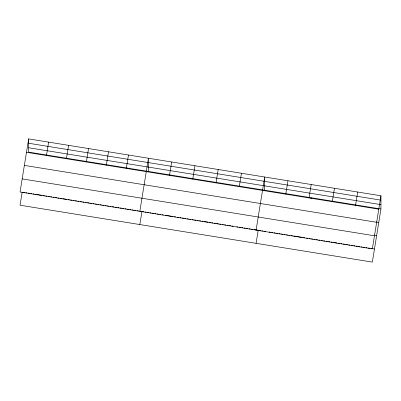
<?xml version="1.0" encoding="UTF-8"?>
<svg xmlns="http://www.w3.org/2000/svg" width="401" height="401" viewBox="0 0 401 401"><rect width="100%" height="100%" fill="white"/><g stroke="black" fill="none" stroke-linecap="round" stroke-linejoin="round"><path stroke-width="0.6" d="M380.94 209.006L380.95 195.783L28.656 138.896L28.651 152.114L380.94 209.006L372.344 262.104L20.05 205.217L22.17 192.114M148.43 171.458L148.435 158.235L139.839 211.337M264.685 190.229L264.695 177.011L256.094 230.109M28.656 138.896L20.06 191.994L372.349 248.886L380.95 195.783M46.451 155.523L48.621 142.119M66.416 158.746L68.586 145.342M86.375 161.969L88.546 148.565M106.34 165.192L108.511 151.789M126.305 168.415L128.475 155.012M139.829 224.56L141.949 211.457M169.518 175.392L171.688 161.989M192.771 179.147L194.941 165.748M216.019 182.901L218.189 169.503M239.272 186.655L241.442 173.257M256.084 243.332L258.209 230.234L253.923 229.542M285.773 194.169L287.943 180.766M309.026 197.924L311.196 184.52M310.991 198.961L311.191 197.738M332.279 201.678L334.449 188.275M355.527 205.432L357.697 192.029M28.656 143.257L380.945 200.144M28.651 147.753L380.945 204.64M26.486 152.3L378.78 209.187M376.323 222.014L378.77 222.405M24.366 165.397L376.659 222.284M374.203 235.111L376.649 235.507M22.18 178.896L374.474 235.783M23.383 192.31L24.591 192.505M25.799 192.701L27.012 192.896M28.22 193.092L29.433 193.287M30.641 193.482L31.849 193.678M33.062 193.873L34.27 194.069M35.478 194.264L42.135 195.342M43.343 195.538L44.556 195.733M45.764 195.929L46.972 196.124M48.185 196.32L49.393 196.51M50.606 196.706L51.814 196.901M53.022 197.097L54.235 197.292M55.443 197.487L56.651 197.683M57.864 197.878L59.072 198.074M60.285 198.269L61.493 198.465M62.701 198.66L66.937 199.347M68.15 199.543L69.358 199.738M70.566 199.934L71.779 200.129M72.987 200.325L74.195 200.52M75.408 200.711L76.616 200.906M77.829 201.101L79.037 201.297M80.245 201.492L81.458 201.688M82.666 201.883L83.874 202.079M85.087 202.274L86.295 202.47M87.508 202.665L89.323 202.961M90.531 203.157L91.739 203.352M92.952 203.548L94.16 203.743M95.368 203.939L96.581 204.134M97.789 204.33L99.002 204.525M100.21 204.721L101.418 204.916M102.631 205.106L103.839 205.302M105.047 205.497L106.26 205.693M107.468 205.888L108.681 206.084M109.889 206.279L111.097 206.475M112.31 206.67L114.125 206.966M115.333 207.162L116.546 207.357M117.754 207.553L118.962 207.748M120.175 207.944L121.383 208.139M122.591 208.335L123.804 208.53M125.012 208.726L126.225 208.921M127.433 209.116L128.641 209.307M129.854 209.502L131.062 209.698M132.27 209.893L133.483 210.089M134.691 210.284L135.904 210.48M137.112 210.675L138.32 210.871M140.134 211.167L141.347 211.362M142.561 211.558L143.789 211.753M145.012 211.954L146.235 212.149M147.458 212.35L148.681 212.545M149.904 212.741L151.127 212.941M152.355 213.137L153.578 213.337M154.801 213.532L156.024 213.733M157.247 213.928L158.47 214.124M159.693 214.324L160.921 214.52M162.144 214.72L163.367 214.916M165.202 215.212L173.157 216.5M174.38 216.695L175.603 216.891M177.437 217.192L178.666 217.387M179.889 217.583L181.112 217.783M182.335 217.979L183.558 218.179M184.781 218.375L186.004 218.57M187.232 218.771L188.455 218.966M189.678 219.167L190.901 219.362M192.124 219.563L193.347 219.758M194.57 219.954L195.798 220.154M197.021 220.35L198.244 220.55M199.467 220.745L200.69 220.946M201.914 221.141L203.137 221.337M204.365 221.537L208.034 222.129M209.257 222.329L210.48 222.525M211.703 222.72L212.931 222.921M214.154 223.116L215.377 223.317M216.6 223.512L218.435 223.808M219.658 224.009L220.881 224.204M222.109 224.405L223.332 224.6M224.555 224.796L225.778 224.996M227.001 225.192L228.224 225.392M229.447 225.588L230.675 225.783M231.898 225.984L233.121 226.179M236.79 226.776L238.014 226.971M239.242 227.166L240.465 227.367M241.688 227.562L242.911 227.763M244.134 227.958L245.357 228.159M246.58 228.354L247.808 228.55M249.031 228.75L250.254 228.946M251.477 229.146L252.7 229.342M258.82 230.329L260.655 230.625M261.878 230.826L263.101 231.021M264.324 231.222L265.552 231.417M269.221 232.009L270.444 232.209M271.667 232.405L272.891 232.605M274.119 232.801L275.342 232.996M276.565 233.197L277.788 233.392M279.011 233.593L280.234 233.788M281.457 233.989L282.68 234.184M283.908 234.379L285.131 234.58M286.354 234.775L287.577 234.976M288.8 235.171L290.023 235.372M291.246 235.567L292.474 235.763M293.697 235.963L302.264 237.347M303.487 237.542L304.71 237.743M306.544 238.039L307.767 238.234M308.996 238.435L310.219 238.63M311.442 238.826L312.665 239.026M313.888 239.222L315.111 239.422M316.334 239.618L317.557 239.818M318.785 240.014L320.008 240.209M321.231 240.41L322.454 240.605M323.677 240.806L324.9 241.001M326.123 241.201L327.351 241.397M328.574 241.592L329.797 241.793M331.02 241.988L332.244 242.189M333.467 242.384L337.141 242.976M338.364 243.176L339.587 243.372M340.81 243.572L342.033 243.768M343.256 243.963L344.484 244.164M345.707 244.359L347.542 244.655M348.765 244.856L349.988 245.051M351.211 245.252L352.434 245.447M353.662 245.648L354.885 245.843M356.108 246.039L357.331 246.239M358.554 246.435L359.777 246.635M361 246.831L362.228 247.031M363.451 247.227L364.674 247.422M365.897 247.623L367.121 247.818M368.344 248.018L369.567 248.214M370.795 248.409L374.464 249.006"/></g></svg>
